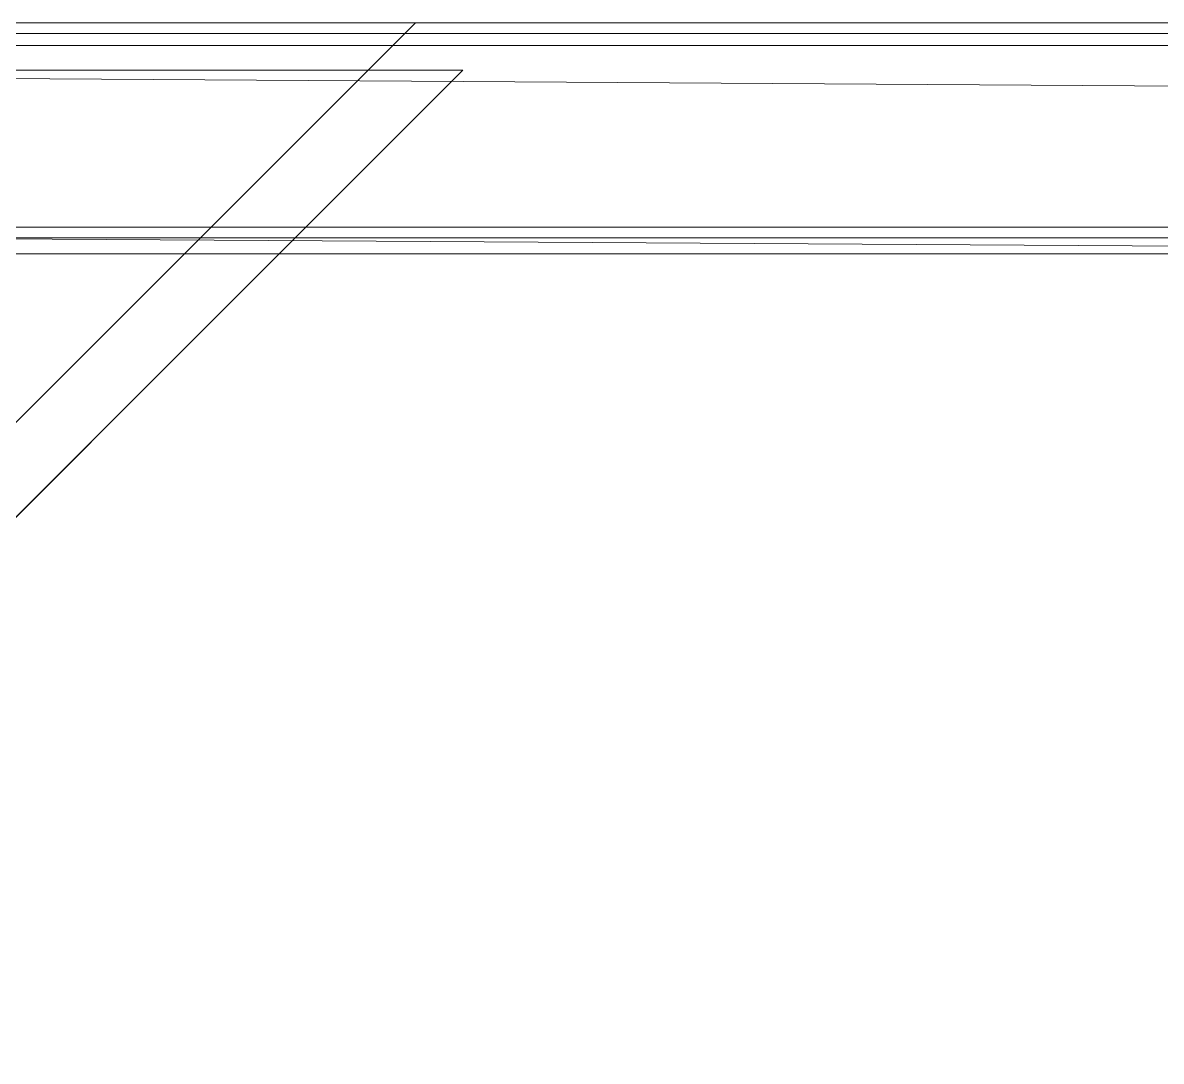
# Model space of a CAD drawing. Header units: millimetres. Extents: x -32954 to 151739, y -65671 to 56243.
# Drawn here: x -11359.4 to -11274.1, y -48607.8 to -48530 of the extents above; entities that cross this region are included whole.
import ezdxf

# ---------------------------------------------------------------- set-up
doc = ezdxf.new("R2010")
doc.units = ezdxf.units.MM
doc.layers.add('G-IMPT', color=7, linetype='Continuous', lineweight=9)
doc.layers.add('I-FURN', color=7, linetype='Continuous', lineweight=9)

# ---------------------------------------------------------------- blocks, each defined once
blk = doc.blocks.new('М25-М26_Столик манипуляционный - МСК-5501_dwg-9496848-О_ТХ_01')
at = {"layer": 'G-IMPT'}
for p, q in [((242.508, -417.661), (316.754, -343.415)), ((301.441, -405.187), (-298.107, -401.332)), ((-298.107, -401.332), (301.441, -405.187)), ((-298.107, -401.332), (301.441, -405.187)), ((-301, -403.907), (301, -403.907)), ((-301, -403.907), (301, -403.907)), ((-301, -403.907), (301, -403.907)), ((301, -403.907), (-301, -403.907)), ((-301, -405.107), (301, -405.107)), ((-301, -405.107), (301, -405.107)), ((-301, -405.107), (301, -405.107)), ((-301, -405.107), (301, -405.107)), ((-301, -405.907), (301, -405.907)), ((301, -405.907), (-301, -405.907)), ((-301, -405.907), (301, -405.907)), ((-301, -405.907), (301, -405.907)), ((-301, -405.907), (301, -405.907)), ((301, -405.907), (-301, -405.907)), ((-298.184, -413.331), (301.364, -417.187)), ((-298.184, -413.331), (301.364, -417.187)), ((301.364, -417.187), (-298.184, -413.331)), ((277.863, -417.661), (242.508, -417.661)), ((304.699, -419.507), (-304.699, -419.507)), ((304.699, -419.507), (-304.699, -419.507)), ((-304.699, -419.507), (304.699, -419.507)), ((-304.699, -419.507), (304.699, -419.507)), ((-304.699, -420.407), (304.699, -420.407)), ((304.699, -420.407), (-304.699, -420.407)), ((-304.699, -421.207), (304.699, -421.207)), ((-304.699, -421.207), (304.699, -421.207)), ((-304.699, -421.207), (304.699, -421.207)), ((-304.699, -421.207), (304.699, -421.207)), ((-304.699, -421.207), (304.699, -421.207)), ((-304.699, -421.207), (304.699, -421.207)), ((281.409, -421.207), (246.054, -421.207)), ((246.054, -421.207), (281.409, -421.207))]:
    blk.add_line(p, q, dxfattribs=at)
at = {"layer": 'G-IMPT', "flags": 128}
for points in [[(316.754, -343.415), (298.193, -361.977), (279.631, -380.538), (261.069, -399.1), (242.508, -417.661)], [(246.054, -421.207), (264.615, -402.646), (283.177, -384.084), (301.738, -365.523), (320.3, -346.961)], [(320.3, -346.961), (301.738, -365.523), (283.177, -384.084), (264.615, -402.646), (246.054, -421.207)], [(-301, -405.907), (-150.5, -405.907), (0, -405.907), (150.5, -405.907), (301, -405.907)], [(242.508, -417.661), (251.347, -417.661), (260.186, -417.661), (269.024, -417.661), (277.863, -417.661)], [(304.699, -419.507), (152.35, -419.507), (0, -419.507), (-152.35, -419.507), (-304.699, -419.507)], [(304.699, -419.507), (152.35, -419.507), (0, -419.507), (-152.35, -419.507), (-304.699, -419.507)], [(-304.699, -420.407), (-152.35, -420.407), (0, -420.407), (152.35, -420.407), (304.699, -420.407)], [(304.699, -420.407), (152.35, -420.407), (0, -420.407), (-152.35, -420.407), (-304.699, -420.407)], [(-304.699, -420.407), (-152.35, -420.407), (0, -420.407), (152.35, -420.407), (304.699, -420.407)]]:
    blk.add_lwpolyline(points, dxfattribs=at)
blk = doc.blocks.new('М25-М26_Столик манипуляционный - М25_Столик манипуляционный-8676404-О_ТХ_01')
blk.add_blockref('М25-М26_Столик манипуляционный - МСК-5501_dwg-9496848-О_ТХ_01', (0, 0))

msp = doc.modelspace()

# ---------------------------------------------------------------- block references
at = {"layer": 'I-FURN', "rotation": 180}
msp.add_blockref('М25-М26_Столик манипуляционный - М25_Столик манипуляционный-8676404-О_ТХ_01', (-11083.886, -48951.174), dxfattribs=at)

doc.saveas('drawing.dxf')
